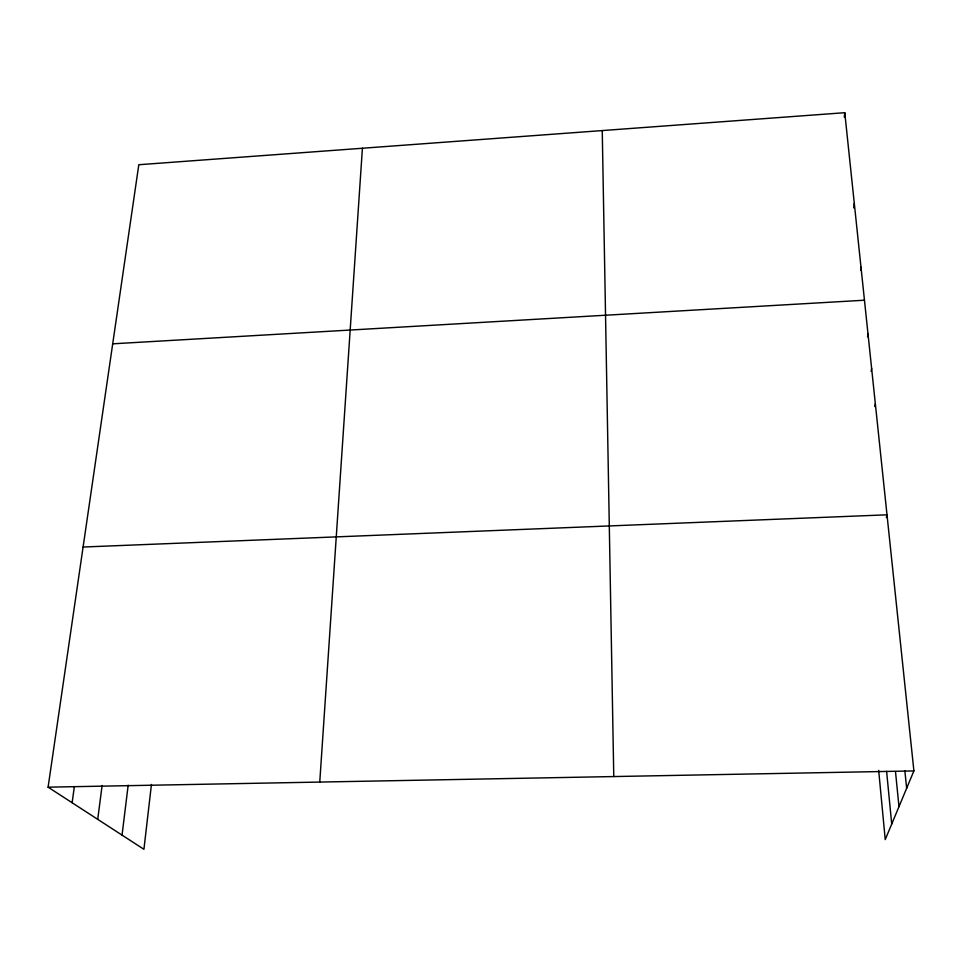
<?xml version="1.0" encoding="UTF-8"?>
<svg xmlns="http://www.w3.org/2000/svg" width="962" height="962" viewBox="0 0 962 962"><rect width="100%" height="100%" fill="white"/><g stroke="black" fill="none" stroke-linecap="round" stroke-linejoin="round"><path stroke-width="1.44" d="M319.757 782.07L362.409 148.256M844.299 117.027L844.768 112.698L138.805 164.73L48.1 787.169L143.927 849.302L151.443 784.463M122.054 835.112L128.174 785.148M853.727 207.876L854.304 203.403M97.715 819.335L102.116 785.461M72.126 802.753L74.363 786.579M860.593 270.094L861.002 267.232M867.556 336.808L868.013 333.958M871.139 371.368L871.632 368.47M874.819 406.601L875.348 403.787M886.363 517.616L887 514.814L83.093 547.029M844.768 112.698L913.9 770.923L885.232 839.586L878.679 770.406M112.71 343.819L864.465 300.216M48.1 787.169L913.9 770.923M904.845 770.682L906.649 788.287M895.49 771.56L898.977 806.661M886.603 771.344L891.726 824.037M602.248 130.579L613.768 776.562"/></g></svg>
